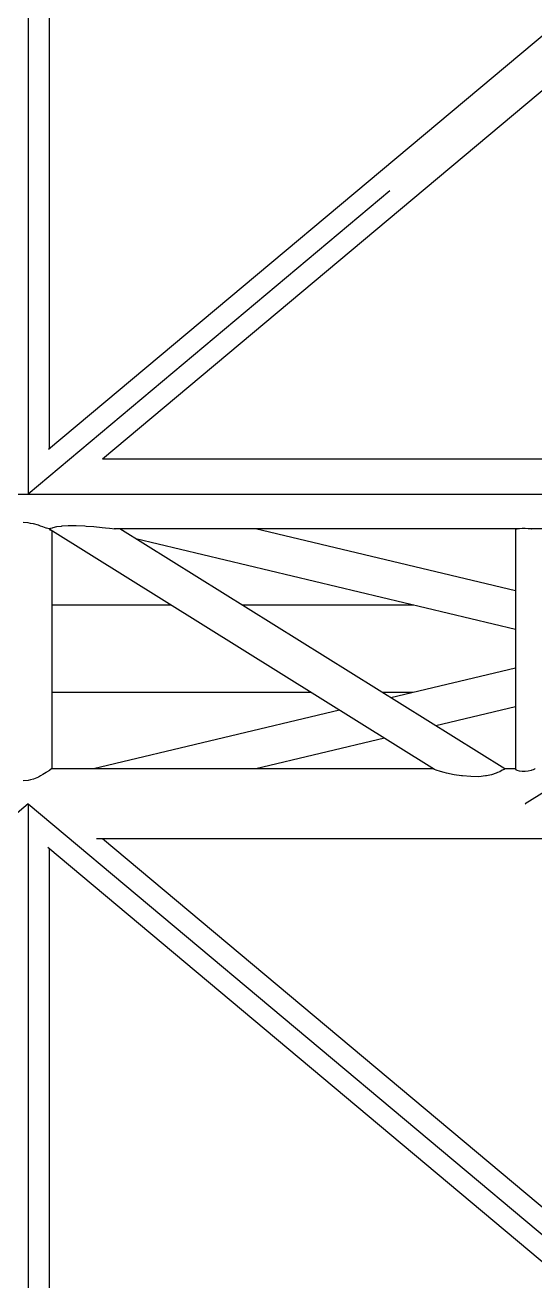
# Model space of a CAD drawing. Header units: millimetres. Extents: x 150209.93 to 150215.05, y 136675.65 to 136679.93.
# Drawn here: x 150210.9472 to 150211.0065, y 136676.7373 to 136676.8832 of the extents above; entities that cross this region are included whole.
import ezdxf

# ---------------------------------------------------------------- set-up
doc = ezdxf.new("R2010")
doc.units = ezdxf.units.MM
doc.header["$LTSCALE"] = 0.25
doc.linetypes.add('CENTER', pattern=[50.8, 31.75, -6.35, 6.35, -6.35])
doc.linetypes.add('XKITLINE00', pattern=[0])

# ---------------------------------------------------------------- blocks, each defined once
blk = doc.blocks.new('çatıı')
at = {"color": 8, "linetype": 'CENTER'}
for p, q in [((11840, 7450.27), (10096.38, 5990.27)), ((10096.38, 7450.27), (10096.38, 5990.27)), ((9008.64, 5990.27), (10454.1, 5990.27)), ((10676.04, 5990.27), (10385.47, 5810.27)), ((10096.38, 5810.27), (8366.94, 4350.27)), ((10096.38, 5810.27), (11840, 4350.27)), ((10096.38, 5810.27), (10096.38, 4350.27))]:
    blk.add_line(p, q, dxfattribs=at)
at = {"color": 8, "linetype": 'XKITLINE00'}
for p, q in [((10108.56, 7424.19), (10108.56, 6016.36)), ((11763.8, 7402.36), (10108.23, 6016.08)), ((11763.8, 7370.58), (10139.58, 6010.56)), ((10454.1, 6010.57), (10139.62, 6010.57)), ((10096.38, 5973.5), (10093.35, 5973.64)), ((10097.67, 5973.19), (10096.38, 5973.5)), ((10099.42, 5972.91), (10097.67, 5973.19)), ((10102.3, 5972.07), (10099.42, 5972.91)), ((10103.54, 5971.51), (10102.3, 5972.07)), ((10104.89, 5971.15), (10103.54, 5971.51)), ((10106.77, 5970.41), (10104.89, 5971.15)), ((10107.05, 5970.36), (10106.77, 5970.41)), ((10108.57, 5969.98), (10107.05, 5970.36)), ((10108.68, 5969.87), (10108.57, 5969.98)), ((10108.72, 5969.97), (10108.57, 5969.97)), ((10109.25, 5970.22), (10108.62, 5969.93)), ((10108.68, 5969.87), (10109.15, 5969.32)), ((10332.68, 5830.29), (10108.88, 5969.64)), ((10109.11, 5969.49), (10108.96, 5969.54)), ((10109.69, 5969.12), (10109.15, 5969.32)), ((10110.28, 5970.39), (10109.25, 5970.22)), ((10110.03, 5968.92), (10110.03, 5830.6)), ((10110.71, 5970.64), (10110.28, 5970.39)), ((10112.87, 5971.16), (10110.71, 5970.64)), ((10115.63, 5971.48), (10112.87, 5971.16)), ((10115.96, 5971.56), (10115.63, 5971.48)), ((10119.69, 5971.87), (10115.96, 5971.56)), ((10124.24, 5971.87), (10119.69, 5971.87)), ((10129.37, 5971.56), (10124.24, 5971.87)), ((10130.11, 5971.48), (10129.37, 5971.56)), ((10134.49, 5971.17), (10130.11, 5971.48)), ((10139.44, 5970.65), (10134.49, 5971.17)), ((10141.31, 5970.39), (10139.44, 5970.65)), ((10143.66, 5970.23), (10141.31, 5970.39)), ((10146.95, 5969.91), (10143.66, 5970.23)), ((10380.86, 5969.97), (10146.31, 5969.97)), ((10147.56, 5969.97), (10146.74, 5969.93)), ((10147.04, 5969.9), (10146.95, 5969.91)), ((10148.51, 5969.97), (10147.04, 5969.9)), ((10373.53, 5830.57), (10149.63, 5969.97)), ((10379.77, 5933.94), (10228.54, 5969.97)), ((10379.77, 5969.97), (10379.77, 5830.32)), ((10380.05, 5969.93), (10379.87, 5969.97)), ((10380.57, 5969.9), (10380.05, 5969.93)), ((10380.43, 5969.94), (10380.28, 5969.97)), ((10380.67, 5969.93), (10380.43, 5969.94)), ((10380.86, 5969.97), (10380.57, 5969.9)), ((10382.12, 5970.12), (10380.86, 5969.97)), ((10383.71, 5970.2), (10382.12, 5970.12)), ((10385.47, 5970.2), (10383.71, 5970.2)), ((10387.23, 5970.12), (10385.47, 5970.2)), ((10388.82, 5969.97), (10387.23, 5970.12)), ((10454.1, 5969.97), (10388.82, 5969.97)), ((10389.22, 5969.9), (10388.82, 5969.97)), ((10389.76, 5969.94), (10389.13, 5969.92)), ((10390.08, 5969.94), (10389.22, 5969.9)), ((10390.16, 5969.97), (10389.76, 5969.94)), ((10390.57, 5969.97), (10390.08, 5969.94)), ((10379.77, 5911.57), (10158.93, 5964.19)), ((10179.49, 5925.67), (10110.03, 5925.67)), ((10320.58, 5925.67), (10220.78, 5925.67)), ((10379.77, 5889.05), (10307.33, 5871.79)), ((10261.07, 5874.87), (10110.03, 5874.87)), ((10320.28, 5874.87), (10302.37, 5874.87)), ((10379.77, 5866.54), (10333.48, 5855.51)), ((10277.46, 5864.67), (10134.34, 5830.57)), ((10303.61, 5848.39), (10228.83, 5830.57)), ((10109.69, 5830.35), (10108.79, 5829.8)), ((10109.79, 5830.53), (10109.69, 5830.35)), ((10110.03, 5830.6), (10109.79, 5830.53)), ((10332.22, 5830.57), (10109.95, 5830.57)), ((10333.62, 5829.79), (10332.68, 5830.29)), ((10373.13, 5830.26), (10372.1, 5829.8)), ((10373.17, 5830.53), (10373.13, 5830.26)), ((10373.53, 5830.57), (10373.17, 5830.53)), ((10379.77, 5830.57), (10373.52, 5830.57)), ((10379.77, 5830.32), (10380.05, 5829.97)), ((10390.89, 5830.34), (10390.08, 5829.98)), ((10391.03, 5830.52), (10390.89, 5830.34)), ((10391.17, 5830.55), (10391.03, 5830.52)), ((10096.38, 5823.82), (10093.35, 5823.65)), ((10097.7, 5824.22), (10096.38, 5823.82)), ((10099.42, 5824.6), (10097.7, 5824.22)), ((10102.3, 5825.79), (10099.42, 5824.6)), ((10103.57, 5826.59), (10102.3, 5825.79)), ((10104.89, 5827.2), (10103.57, 5826.59)), ((10106.8, 5828.47), (10104.89, 5827.2)), ((10107.05, 5828.58), (10106.8, 5828.47)), ((10108.68, 5829.67), (10107.05, 5828.58)), ((10108.79, 5829.8), (10108.68, 5829.67)), ((10336.16, 5828.94), (10333.62, 5829.79)), ((10338.25, 5828.47), (10336.16, 5828.94)), ((10339.72, 5828.05), (10338.25, 5828.47)), ((10344.16, 5827.15), (10339.72, 5828.05)), ((10348.39, 5826.59), (10344.16, 5827.15)), ((10348.93, 5826.5), (10348.39, 5826.59)), ((10353.9, 5826.04), (10348.93, 5826.5)), ((10358.47, 5826.03), (10353.9, 5826.04)), ((10362.41, 5826.46), (10358.47, 5826.03)), ((10362.88, 5826.59), (10362.41, 5826.46)), ((10365.86, 5827.11), (10362.88, 5826.59)), ((10368.56, 5828), (10365.86, 5827.11)), ((10369.31, 5828.47), (10368.56, 5828)), ((10370.66, 5828.89), (10369.31, 5828.47)), ((10372.07, 5829.74), (10370.66, 5828.89)), ((10372.1, 5829.8), (10372.07, 5829.74)), ((10380.58, 5829.77), (10380.05, 5829.97)), ((10380.86, 5829.57), (10380.58, 5829.77)), ((10382.12, 5829.17), (10380.86, 5829.57)), ((10383.71, 5828.96), (10382.12, 5829.17)), ((10385.47, 5828.96), (10383.71, 5828.96)), ((10387.23, 5829.18), (10385.47, 5828.96)), ((10388.82, 5829.59), (10387.23, 5829.18)), ((10389.23, 5829.77), (10388.82, 5829.59)), ((10390.08, 5829.98), (10389.23, 5829.77)), ((10454.11, 5789.97), (10136.04, 5789.97)), ((10968.19, 5096.16), (10139.6, 5789.97)), ((10949.21, 5080.27), (10107.85, 5784.79)), ((10108.56, 5784.19), (10108.56, 4376.36))]:
    blk.add_line(p, q, dxfattribs=at)
for centre in [(10096.38, 5990.27), (10096.38, 5990.27), (10096.38, 5810.27), (10096.38, 5810.27), (10096.38, 5810.27), (10385.47, 5810.27)]:
    blk.add_circle(centre, 0.05, dxfattribs=at)

msp = doc.modelspace()

# ---------------------------------------------------------------- block references
at = {"xscale": 0.0002000170049888334, "yscale": 0.0002000170049888334, "zscale": 0.0002000170049888334}
msp.add_blockref('çatıı', (150208.92807, 136675.63059), dxfattribs=at)

doc.saveas('drawing.dxf')
